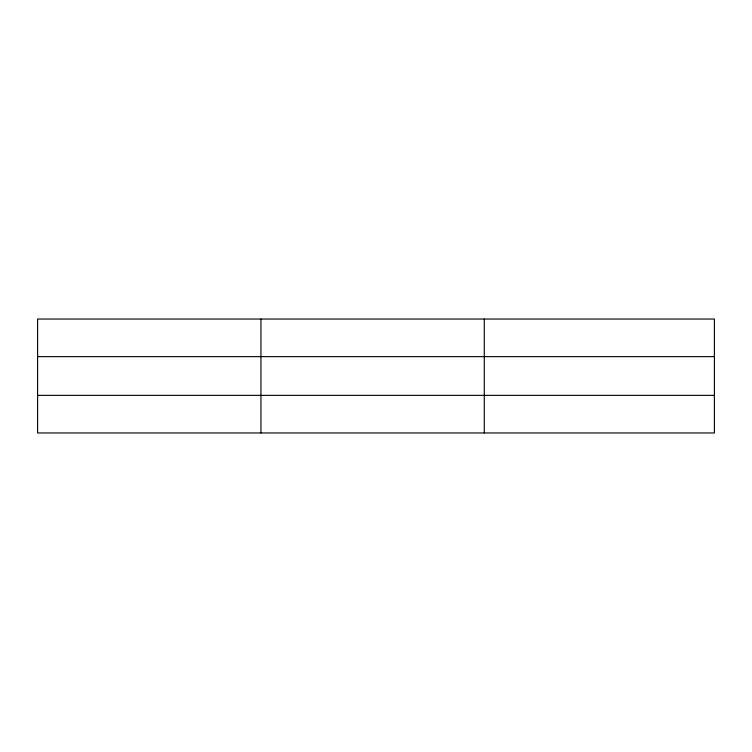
<?xml version="1.0" encoding="UTF-8"?>
<svg xmlns="http://www.w3.org/2000/svg" width="752" height="752" viewBox="0 0 752 752"><rect width="100%" height="100%" fill="white"/><g stroke="black" fill="none" stroke-linecap="round" stroke-linejoin="round"><path stroke-width="1.13" d="M260.944 319.045L260.944 432.955M484.288 319.045L484.288 432.955M714.4 356.636L714.4 319.045L37.6 319.045L37.6 432.955L714.4 432.955L714.4 356.636L37.6 356.636M37.6 395.364L714.4 395.364"/></g></svg>
